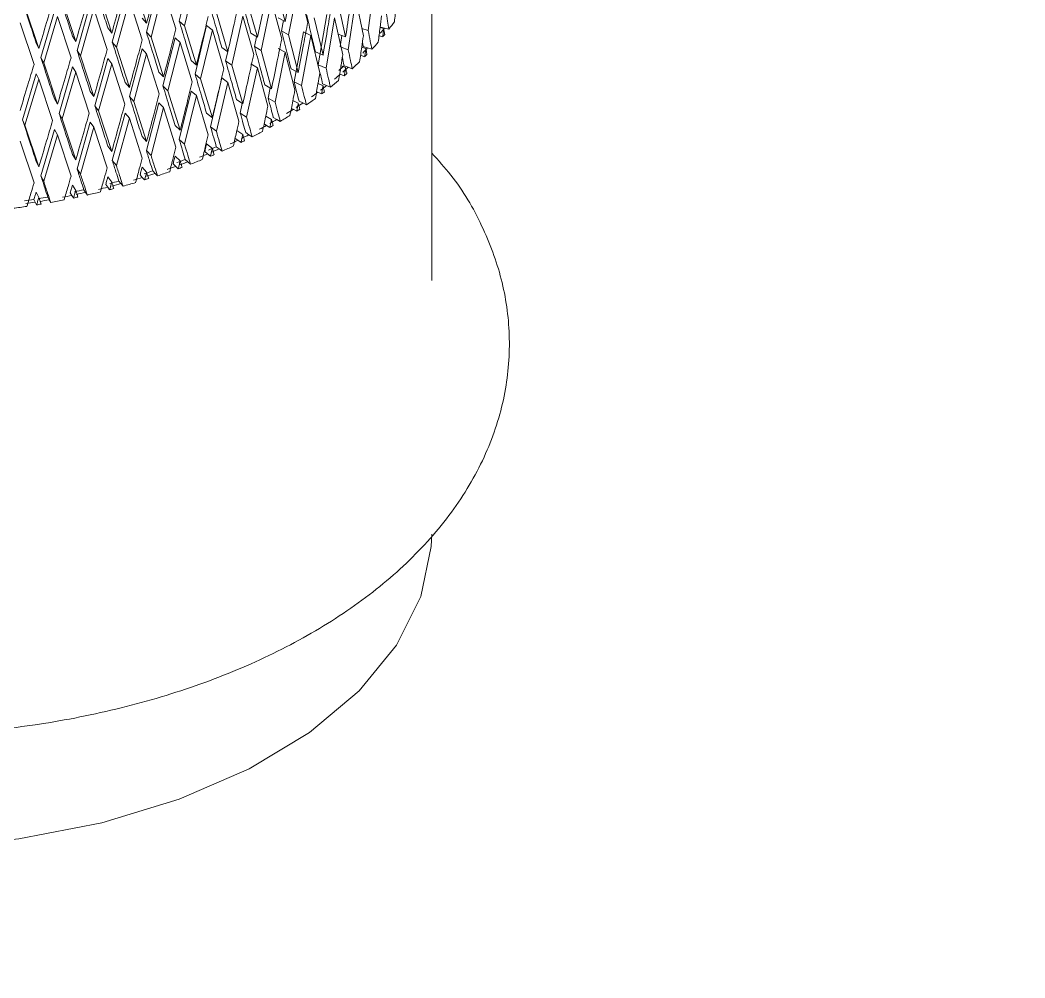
# Model space of a CAD drawing. Header units: centimetres. Extents: x -13594 to 4017, y -3206 to 1780.
# Drawn here: x 761.14 to 796.51, y -2049.12 to -2015.4 of the extents above; entities that cross this region are included whole.
import ezdxf

# ---------------------------------------------------------------- set-up
doc = ezdxf.new("R2010")
doc.units = ezdxf.units.CM

msp = doc.modelspace()

# ---------------------------------------------------------------- linework, layer by layer
at = {"color": 7, "linetype": 'Continuous', "lineweight": 0}
for p, q in [((775.633, -2024.572), (775.633, -2012.656)), ((766.744, -2015.436), (767.159, -2013.734)), ((767.351, -2013.897), (766.929, -2015.602)), ((773.639, -2013.973), (773.4, -2015.775)), ((765.148, -2014.105), (765.597, -2015.514)), ((765.589, -2015.832), (766.023, -2014.147)), ((766.194, -2014.317), (765.753, -2016.005)), ((766.629, -2015.711), (766.194, -2014.317)), ((769.496, -2016.008), (769.866, -2014.264)), ((770.119, -2014.122), (770.473, -2015.456)), ((770.936, -2014.161), (770.595, -2015.921)), ((771.267, -2015.484), (770.936, -2014.161)), ((762.625, -2014.71), (763.103, -2016.157)), ((763.905, -2014.433), (764.37, -2015.861)), ((764.389, -2016.179), (764.839, -2014.512)), ((764.989, -2014.689), (764.531, -2016.358)), ((765.441, -2016.101), (764.989, -2014.689)), ((769.117, -2014.658), (769.496, -2016.008)), ((769.993, -2014.732), (769.626, -2016.478)), ((770.351, -2016.069), (769.993, -2014.732)), ((772.315, -2014.696), (772.6, -2015.998)), ((772.967, -2014.661), (772.697, -2016.452)), ((773.226, -2015.953), (772.967, -2014.661)), ((761.314, -2014.934), (761.803, -2016.401)), ((761.876, -2016.723), (762.351, -2015.094)), ((763.149, -2016.476), (763.613, -2014.828)), ((763.741, -2015.011), (763.269, -2016.661)), ((764.208, -2016.442), (763.741, -2015.011)), ((762.457, -2015.281), (761.973, -2016.912)), ((762.937, -2016.731), (762.457, -2015.281)), ((765.597, -2015.514), (765.436, -2015.34)), ((766.744, -2015.436), (766.929, -2015.602)), ((768.052, -2015.153), (768.454, -2016.518)), ((768.983, -2015.264), (768.592, -2016.994)), ((769.365, -2016.616), (768.983, -2015.264)), ((770.473, -2015.456), (770.226, -2015.32)), ((770.345, -2015.786), (770.414, -2015.424)), ((771.493, -2015.326), (771.807, -2016.641)), ((771.641, -2016.98), (771.935, -2015.204)), ((772.213, -2015.319), (771.914, -2017.099)), ((772.502, -2016.622), (772.213, -2015.319)), ((761.633, -2016.968), (761.143, -2015.498)), ((764.37, -2015.861), (764.231, -2015.681)), ((766.929, -2015.602), (767.351, -2016.985)), ((767.302, -2017.304), (767.707, -2015.593)), ((767.91, -2015.752), (767.497, -2017.466)), ((767.909, -2015.752), (767.707, -2015.593)), ((768.314, -2017.12), (767.91, -2015.752)), ((770.345, -2015.786), (770.595, -2015.921)), ((770.795, -2017.582), (771.117, -2015.819)), ((771.381, -2015.945), (771.117, -2015.819)), ((773.176, -2015.704), (773.4, -2015.775)), ((773.812, -2015.643), (773.968, -2015.683)), ((773.942, -2015.703), (773.815, -2015.668)), ((774.124, -2015.723), (773.968, -2015.683)), ((763.103, -2016.157), (762.986, -2015.972)), ((765.589, -2015.832), (765.753, -2016.005)), ((765.753, -2016.005), (766.194, -2017.405)), ((766.173, -2017.723), (766.597, -2016.029)), ((766.779, -2016.196), (766.597, -2016.029)), ((769.496, -2016.008), (769.266, -2015.862)), ((769.394, -2016.333), (769.465, -2015.988)), ((770.595, -2015.921), (770.936, -2017.249)), ((771.381, -2015.945), (771.053, -2017.711)), ((771.698, -2017.261), (771.381, -2015.945)), ((772.6, -2015.998), (772.342, -2015.9)), ((772.41, -2016.345), (772.469, -2015.948)), ((773.907, -2015.994), (773.779, -2015.959)), ((761.803, -2016.401), (761.709, -2016.211)), ((763.149, -2016.476), (763.269, -2016.661)), ((764.389, -2016.179), (764.531, -2016.358)), ((764.531, -2016.358), (764.989, -2017.777)), ((764.994, -2018.094), (765.436, -2016.418)), ((765.597, -2016.592), (765.436, -2016.418)), ((766.779, -2016.196), (766.347, -2017.892)), ((767.204, -2017.581), (766.779, -2016.196)), ((768.454, -2016.518), (768.242, -2016.363)), ((768.378, -2016.84), (768.45, -2016.516)), ((769.394, -2016.333), (769.626, -2016.478)), ((769.626, -2016.478), (769.993, -2017.82)), ((770.473, -2016.535), (770.226, -2016.399)), ((771.807, -2016.641), (771.536, -2016.52)), ((772.443, -2016.357), (772.697, -2016.452)), ((773.313, -2016.403), (773.169, -2016.356)), ((773.193, -2016.183), (773.222, -2016.339)), ((773.222, -2016.339), (773.372, -2016.385)), ((773.523, -2016.432), (773.372, -2016.385)), ((761.876, -2016.723), (761.973, -2016.912)), ((763.269, -2016.661), (763.741, -2018.099)), ((763.774, -2018.417), (764.231, -2016.759)), ((764.37, -2016.94), (764.231, -2016.759)), ((765.597, -2016.592), (765.148, -2018.271)), ((766.041, -2017.995), (765.597, -2016.592)), ((767.351, -2016.985), (767.159, -2016.822)), ((768.378, -2016.84), (768.592, -2016.994)), ((770.473, -2016.535), (770.119, -2018.288)), ((770.818, -2017.864), (770.473, -2016.535)), ((773.273, -2016.693), (773.125, -2016.644)), ((761.973, -2016.912), (762.457, -2018.369)), ((762.516, -2018.689), (762.986, -2017.05)), ((763.103, -2017.236), (762.625, -2018.876)), ((763.103, -2017.236), (762.986, -2017.05)), ((763.577, -2018.676), (763.103, -2017.236)), ((764.37, -2016.94), (763.905, -2018.599)), ((764.83, -2018.361), (764.37, -2016.94)), ((766.194, -2017.405), (766.023, -2017.234)), ((768.592, -2016.994), (768.983, -2018.351)), ((769.496, -2017.086), (769.117, -2018.824)), ((769.496, -2017.086), (769.266, -2016.94)), ((769.866, -2018.43), (769.496, -2017.086)), ((770.936, -2017.249), (770.68, -2017.118)), ((771.641, -2016.98), (771.914, -2017.099)), ((772.6, -2017.077), (772.44, -2017.015)), ((772.547, -2017.009), (772.692, -2017.062)), ((772.836, -2017.114), (772.692, -2017.062)), ((761.229, -2018.909), (761.709, -2017.29)), ((761.803, -2017.479), (761.314, -2019.1)), ((761.803, -2017.479), (761.709, -2017.29)), ((762.288, -2018.939), (761.803, -2017.479)), ((767.302, -2017.304), (767.497, -2017.466)), ((767.497, -2017.466), (767.91, -2018.84)), ((767.847, -2019.16), (768.242, -2017.442)), ((768.454, -2017.597), (768.242, -2017.442)), ((770.795, -2017.582), (771.053, -2017.711)), ((772.393, -2017.302), (772.413, -2017.31)), ((772.555, -2017.365), (772.413, -2017.31)), ((763.741, -2018.099), (763.613, -2017.916)), ((764.989, -2017.777), (764.839, -2017.6)), ((766.173, -2017.723), (766.347, -2017.892)), ((766.347, -2017.892), (766.779, -2019.284)), ((766.744, -2019.602), (767.159, -2017.9)), ((767.351, -2018.063), (767.159, -2017.9)), ((768.454, -2017.597), (768.052, -2019.319)), ((768.847, -2018.956), (768.454, -2017.597)), ((769.993, -2017.82), (769.754, -2017.679)), ((769.878, -2018.148), (769.948, -2017.794)), ((771.58, -2017.926), (771.622, -2017.945)), ((771.757, -2018.005), (771.622, -2017.945)), ((771.807, -2017.719), (771.631, -2017.641)), ((771.792, -2017.65), (771.93, -2017.708)), ((772.068, -2017.767), (771.93, -2017.708)), ((762.457, -2018.369), (762.351, -2018.181)), ((764.994, -2018.094), (765.148, -2018.271)), ((765.148, -2018.271), (765.597, -2019.68)), ((767.351, -2018.063), (766.929, -2019.768)), ((767.766, -2019.439), (767.351, -2018.063)), ((768.983, -2018.351), (768.762, -2018.201)), ((769.878, -2018.148), (770.119, -2018.288)), ((770.936, -2018.327), (770.747, -2018.23)), ((770.961, -2018.258), (771.091, -2018.322)), ((763.774, -2018.417), (763.905, -2018.599)), ((763.905, -2018.599), (764.37, -2020.027)), ((765.589, -2019.998), (766.023, -2018.313)), ((766.194, -2018.483), (765.753, -2020.171)), ((766.194, -2018.483), (766.023, -2018.313)), ((766.629, -2019.877), (766.194, -2018.483)), ((768.894, -2018.675), (768.966, -2018.34)), ((770.692, -2018.513), (770.754, -2018.545)), ((770.882, -2018.611), (770.754, -2018.545)), ((771.221, -2018.386), (771.091, -2018.322)), ((761.229, -2018.909), (761.314, -2019.1)), ((762.516, -2018.689), (762.625, -2018.876)), ((762.625, -2018.876), (763.103, -2020.323)), ((763.149, -2020.642), (763.613, -2018.994)), ((763.741, -2019.177), (763.613, -2018.994)), ((764.389, -2020.345), (764.839, -2018.678)), ((764.989, -2018.855), (764.531, -2020.524)), ((764.989, -2018.855), (764.839, -2018.678)), ((765.441, -2020.267), (764.989, -2018.855)), ((767.91, -2018.84), (767.707, -2018.681)), ((768.894, -2018.675), (769.117, -2018.824)), ((769.993, -2018.898), (769.793, -2018.78)), ((770.057, -2018.831), (770.179, -2018.9)), ((770.301, -2018.969), (770.179, -2018.9)), ((761.314, -2019.1), (761.803, -2020.567)), ((761.876, -2020.889), (762.351, -2019.26)), ((762.457, -2019.447), (762.351, -2019.26)), ((763.741, -2019.177), (763.269, -2020.827)), ((764.208, -2020.608), (763.741, -2019.177)), ((766.779, -2019.284), (766.597, -2019.117)), ((767.847, -2019.16), (768.052, -2019.319)), ((768.983, -2019.43), (768.773, -2019.287)), ((769.733, -2019.06), (769.816, -2019.109)), ((769.935, -2019.18), (769.816, -2019.109)), ((761.633, -2021.134), (761.143, -2019.664)), ((762.457, -2019.447), (761.973, -2021.078)), ((762.937, -2020.897), (762.457, -2019.447)), ((765.597, -2019.68), (765.436, -2019.506)), ((766.744, -2019.602), (766.929, -2019.768)), ((768.7, -2019.558), (768.81, -2019.633)), ((768.92, -2019.709), (768.81, -2019.633)), ((769.085, -2019.366), (769.198, -2019.44)), ((769.312, -2019.514), (769.198, -2019.44)), ((764.37, -2020.027), (764.231, -2019.847)), ((765.589, -2019.998), (765.753, -2020.171)), ((767.643, -2020.035), (767.743, -2020.115)), ((767.91, -2019.918), (767.707, -2019.759)), ((768.05, -2019.86), (768.154, -2019.938)), ((768.258, -2020.016), (768.154, -2019.938)), ((761.803, -2020.567), (761.709, -2020.377)), ((763.103, -2020.323), (762.986, -2020.138)), ((764.389, -2020.345), (764.531, -2020.524)), ((766.779, -2020.362), (766.597, -2020.195)), ((766.957, -2020.31), (767.051, -2020.392)), ((767.145, -2020.474), (767.051, -2020.392)), ((767.844, -2020.195), (767.743, -2020.115)), ((763.149, -2020.642), (763.269, -2020.827)), ((765.597, -2020.758), (765.436, -2020.584)), ((765.811, -2020.714), (765.895, -2020.8)), ((766.529, -2020.468), (766.62, -2020.552)), ((766.71, -2020.636), (766.62, -2020.552)), ((761.876, -2020.889), (761.973, -2021.078)), ((764.37, -2021.106), (764.231, -2020.925)), ((764.619, -2021.071), (764.692, -2021.16)), ((765.366, -2020.855), (765.445, -2020.942)), ((765.525, -2021.029), (765.445, -2020.942)), ((765.979, -2020.886), (765.895, -2020.8)), ((761.803, -2021.645), (761.709, -2021.456)), ((762.911, -2021.481), (762.969, -2021.574)), ((763.103, -2021.402), (762.986, -2021.216)), ((763.386, -2021.378), (763.448, -2021.47)), ((763.511, -2021.562), (763.448, -2021.47)), ((764.157, -2021.193), (764.226, -2021.283)), ((764.295, -2021.373), (764.226, -2021.283)), ((764.766, -2021.249), (764.692, -2021.16)), ((761.632, -2021.717), (761.678, -2021.812)), ((761.725, -2021.907), (761.678, -2021.812)), ((762.119, -2021.634), (762.17, -2021.728)), ((762.22, -2021.822), (762.17, -2021.728)), ((763.026, -2021.666), (762.969, -2021.574))]:
    msp.add_line(p, q, dxfattribs=at)
at = {"color": 7, "linetype": 'Continuous', "lineweight": 0, "flags": 128}
msp.add_lwpolyline([(775.633, -2033.502), (775.618, -2033.932), (775.251, -2035.697), (774.398, -2037.406), (773.082, -2039.013), (771.335, -2040.478), (769.205, -2041.762), (766.745, -2042.832), (764.019, -2043.661), (761.099, -2044.226), (758.059, -2044.514), (754.979, -2044.516), (751.938, -2044.233), (749.016, -2043.672), (746.286, -2042.848), (743.821, -2041.782), (741.685, -2040.501), (739.932, -2039.039), (738.608, -2037.433), (737.747, -2035.726), (737.371, -2033.961), (737.355, -2033.502)], dxfattribs=at)
at = {"color": 7, "linetype": 'Continuous', "lineweight": 0}
for centre, radius, start, end in [((766.46, -2009.79), 9.693, 322.2572, 324.1982), ((766.086, -2009.582), 9.968, 320.9101, 322.2606), ((765.993, -2009.423), 10.287, 320.2992, 320.9129), ((765.117, -2008.739), 11.253, 315.9493, 317.1948), ((765.505, -2009.005), 10.93, 317.1916, 318.9832), ((764.487, -2008.009), 12.354, 312.5217, 314.1729), ((765.002, -2008.533), 11.619, 315.386, 315.9518), ((764.027, -2007.719), 12.605, 311.3769, 312.5248), ((764.095, -2007.688), 12.719, 311.3769, 312.5248), ((763.439, -2006.808), 13.948, 308.2167, 309.7395), ((763.702, -2007.238), 13.317, 309.7421, 310.8554), ((763.965, -2007.433), 13.131, 310.8577, 311.3792), ((762.661, -2005.914), 15.001, 305.6505, 306.6788), ((763.054, -2006.436), 14.348, 307.1602, 308.2195), ((762.914, -2006.133), 14.803, 306.6809, 307.1623), ((762.393, -2005.415), 15.691, 304.2403, 305.6481), ((761.643, -2004.416), 16.813, 301.8635, 302.8166), ((762.023, -2005.001), 16.115, 303.2624, 304.2428), ((761.88, -2004.653), 16.609, 302.8184, 303.2643), ((761.034, -2003.411), 17.988, 299.6461, 300.5572), ((761.378, -2003.855), 17.551, 300.555, 301.8615), ((760.424, -2002.164), 19.494, 297.1242, 298.3424), ((760.676, -2002.776), 18.717, 298.3442, 299.2315), ((760.893, -2003.023), 18.515, 299.233, 299.6478), ((759.784, -2001.034), 20.674, 295.0572, 295.8876), ((759.977, -2001.281), 20.483, 295.8889, 296.2766), ((760.111, -2001.702), 19.93, 296.2752, 297.1261), ((759.252, -2000.021), 21.702, 293.1162, 293.9153), ((759.277, -1999.92), 21.898, 293.1162, 293.9153), ((759.552, -2000.384), 21.476, 293.9137, 295.0557), ((758.529, -1998.232), 23.631, 290.1383, 290.8933), ((758.547, -1998.116), 23.844, 290.1383, 290.8933), ((758.782, -1998.565), 23.452, 290.8919, 291.9688), ((758.988, -1999.238), 22.639, 291.9701, 292.7517), ((759.154, -1999.475), 22.468, 292.7528, 293.1174), ((757.921, -1996.475), 25.491, 287.3137, 288.0315), ((758.126, -1996.76), 25.372, 288.0304, 289.0523), ((758.301, -1997.438), 24.565, 289.0533, 289.7935), ((758.439, -1997.656), 24.423, 289.7945, 290.1393), ((757.431, -1994.804), 27.233, 284.6174, 285.3043), ((757.59, -1995.026), 27.188, 285.3033, 286.2792), ((757.733, -1995.692), 26.402, 286.2801, 286.9855), ((757.843, -1995.88), 26.297, 286.9863, 287.3146), ((757.934, -1996.343), 25.721, 287.3137, 288.0315), ((757.059, -1993.273), 28.808, 282.0267, 282.6883), ((757.064, -1993.112), 29.068, 282.0267, 282.6883), ((757.174, -1993.417), 28.849, 282.6875, 283.6256), ((757.284, -1994.053), 28.101, 283.6263, 284.303), ((757.368, -1994.201), 28.041, 284.3037, 284.6181), ((757.44, -1994.657), 27.478, 284.6174, 285.3043), ((756.721, -1991.487), 30.626, 278.5914, 279.2266), ((756.723, -1991.309), 30.902, 278.5914, 279.2266), ((756.795, -1991.934), 30.173, 279.521, 280.1625), ((756.798, -1991.761), 30.445, 279.521, 280.1625), ((756.873, -1991.988), 30.31, 280.1618, 281.0695), ((756.951, -1992.576), 29.616, 281.0701, 281.7235), ((757.01, -1992.676), 29.608, 281.724, 282.0273), ((756.673, -1990.786), 31.528, 277.7069, 278.591), ((756.762, -1991.355), 30.953, 279.227, 279.5214)]:
    msp.add_arc(centre, radius, start, end, dxfattribs=at)
for points, knots in [([(439.352, -2215.508), (442.193, -2214.683), (448.094, -2212.969), (457.133, -2209.887), (466.439, -2206.38), (475.79, -2202.486), (485.172, -2198.221), (494.577, -2193.586), (503.994, -2188.587), (513.413, -2183.23), (522.824, -2177.521), (532.217, -2171.466), (541.582, -2165.073), (550.909, -2158.347), (560.189, -2151.297), (569.412, -2143.93), (578.569, -2136.255), (587.648, -2128.278), (596.643, -2120.01), (605.542, -2111.459), (614.336, -2102.633), (623.017, -2093.544), (631.575, -2084.199), (640.002, -2074.61), (648.288, -2064.786), (656.425, -2054.738), (664.405, -2044.476), (672.218, -2034.012), (679.857, -2023.356), (687.314, -2012.52), (694.581, -2001.516), (701.65, -1990.354), (708.514, -1979.047), (715.165, -1967.607), (721.598, -1956.045), (727.803, -1944.375), (733.776, -1932.608), (739.51, -1920.756), (744.999, -1908.833), (750.236, -1896.851), (755.217, -1884.822), (759.935, -1872.76), (764.387, -1860.676), (768.566, -1848.584), (772.47, -1836.496), (776.092, -1824.425), (779.43, -1812.384), (782.48, -1800.385), (785.238, -1788.441), (787.702, -1776.565), (789.867, -1764.769), (791.733, -1753.065), (793.297, -1741.466), (794.556, -1729.984), (795.51, -1718.631), (796.156, -1707.42), (796.495, -1696.361), (796.524, -1685.467), (796.245, -1674.749), (795.655, -1664.219), (794.758, -1653.887), (793.55, -1643.768), (792.042, -1633.864), (790.2, -1624.215), (788.706, -1617.284), (787.734, -1613.651), (787.579, -1613.07)], [0, 0, 0, 0, 0.014701, 0.030542, 0.046388, 0.062238, 0.078091, 0.093946, 0.109801, 0.125657, 0.141512, 0.157366, 0.173219, 0.189071, 0.204921, 0.22077, 0.236616, 0.252461, 0.268304, 0.284146, 0.299986, 0.315824, 0.331661, 0.347496, 0.36333, 0.379163, 0.394996, 0.410827, 0.426657, 0.442487, 0.458316, 0.474145, 0.489974, 0.505802, 0.521631, 0.537459, 0.553288, 0.569118, 0.584948, 0.600778, 0.616609, 0.632441, 0.648275, 0.664109, 0.679945, 0.695782, 0.71162, 0.72746, 0.743302, 0.759146, 0.774992, 0.79084, 0.806689, 0.822541, 0.838395, 0.85425, 0.870107, 0.885966, 0.901826, 0.917687, 0.933548, 0.949409, 0.965268, 0.981126, 0.99698, 1, 1, 1, 1]), ([(770.473, -2015.456), (770.538, -2015.129), (770.654, -2014.543), (770.768, -2013.956), (770.818, -2013.698)], [0, 0, 0, 0, 0.56, 1, 1, 1, 1]), ([(765.597, -2015.514), (765.681, -2015.2), (765.829, -2014.639), (765.976, -2014.077), (766.041, -2013.829)], [0, 0, 0, 0, 0.56, 1, 1, 1, 1]), ([(763.774, -2014.251), (763.859, -2014.518), (764.012, -2014.996), (764.164, -2015.472), (764.231, -2015.681)], [0, 0, 0, 0, 0.56, 1, 1, 1, 1]), ([(764.37, -2015.861), (764.456, -2015.551), (764.61, -2014.996), (764.763, -2014.44), (764.83, -2014.195)], [0, 0, 0, 0, 0.56, 1, 1, 1, 1]), ([(772.6, -2015.998), (772.652, -2015.665), (772.745, -2015.068), (772.835, -2014.471), (772.874, -2014.208)], [0, 0, 0, 0, 0.56, 1, 1, 1, 1]), ([(761.229, -2014.743), (761.319, -2015.018), (761.479, -2015.508), (761.639, -2015.996), (761.709, -2016.211)], [0, 0, 0, 0, 0.5599999, 1, 1, 1, 1]), ([(762.516, -2014.523), (762.604, -2014.794), (762.761, -2015.278), (762.918, -2015.76), (762.986, -2015.972)], [0, 0, 0, 0, 0.56, 1, 1, 1, 1]), ([(763.103, -2016.157), (763.192, -2015.85), (763.35, -2015.302), (763.508, -2014.752), (763.577, -2014.51)], [0, 0, 0, 0, 0.56, 1, 1, 1, 1]), ([(768.894, -2014.509), (768.964, -2014.762), (769.089, -2015.214), (769.212, -2015.664), (769.266, -2015.862)], [0, 0, 0, 0, 0.5599999, 1, 1, 1, 1]), ([(774.321, -2015.46), (774.339, -2015.288), (774.372, -2014.979), (774.405, -2014.67), (774.419, -2014.534)], [0, 0, 0, 0, 0.56, 1, 1, 1, 1]), ([(761.803, -2016.401), (761.894, -2016.098), (762.056, -2015.556), (762.217, -2015.012), (762.288, -2014.773)], [0, 0, 0, 0, 0.56, 1, 1, 1, 1]), ([(767.847, -2014.994), (767.921, -2015.25), (768.054, -2015.707), (768.184, -2016.163), (768.242, -2016.363)], [0, 0, 0, 0, 0.56, 1, 1, 1, 1]), ([(768.454, -2016.518), (768.528, -2016.196), (768.66, -2015.621), (768.79, -2015.044), (768.847, -2014.79)], [0, 0, 0, 0, 0.56, 1, 1, 1, 1]), ([(771.807, -2016.641), (771.864, -2016.309), (771.966, -2015.717), (772.066, -2015.124), (772.11, -2014.863)], [0, 0, 0, 0, 0.56, 1, 1, 1, 1]), ([(774.017, -2015.071), (774.038, -2015.193), (774.074, -2015.411), (774.109, -2015.628), (774.124, -2015.723)], [0, 0, 0, 0, 0.56, 1, 1, 1, 1]), ([(766.744, -2015.436), (766.822, -2015.695), (766.961, -2016.158), (767.099, -2016.619), (767.159, -2016.822)], [0, 0, 0, 0, 0.56, 1, 1, 1, 1]), ([(767.351, -2016.985), (767.429, -2016.666), (767.569, -2016.096), (767.706, -2015.525), (767.766, -2015.273)], [0, 0, 0, 0, 0.56, 1, 1, 1, 1]), ([(771.227, -2015.202), (771.285, -2015.449), (771.389, -2015.889), (771.491, -2016.327), (771.536, -2016.52)], [0, 0, 0, 0, 0.56, 1, 1, 1, 1]), ([(773.751, -2016.178), (773.773, -2016.006), (773.811, -2015.698), (773.849, -2015.391), (773.866, -2015.256)], [0, 0, 0, 0, 0.56, 1, 1, 1, 1]), ([(766.194, -2017.405), (766.276, -2017.089), (766.422, -2016.525), (766.566, -2015.96), (766.629, -2015.711)], [0, 0, 0, 0, 0.56, 1, 1, 1, 1]), ([(770.345, -2015.786), (770.408, -2016.035), (770.521, -2016.48), (770.632, -2016.923), (770.68, -2017.118)], [0, 0, 0, 0, 0.56, 1, 1, 1, 1]), ([(770.936, -2017.249), (770.999, -2016.92), (771.11, -2016.332), (771.219, -2015.743), (771.267, -2015.484)], [0, 0, 0, 0, 0.56, 1, 1, 1, 1]), ([(773.4, -2015.775), (773.423, -2015.898), (773.464, -2016.117), (773.505, -2016.336), (773.523, -2016.432)], [0, 0, 0, 0, 0.56, 1, 1, 1, 1]), ([(773.942, -2015.703), (773.936, -2015.757), (773.924, -2015.854), (773.912, -2015.951), (773.907, -2015.994)], [0, 0, 0, 0, 0.56, 1, 1, 1, 1]), ([(773.977, -2015.909), (773.971, -2015.871), (773.959, -2015.802), (773.947, -2015.733), (773.942, -2015.703)], [0, 0, 0, 0, 0.56, 1, 1, 1, 1]), ([(764.989, -2017.777), (765.074, -2017.465), (765.225, -2016.907), (765.375, -2016.347), (765.441, -2016.101)], [0, 0, 0, 0, 0.56, 1, 1, 1, 1]), ([(765.589, -2015.832), (765.671, -2016.094), (765.816, -2016.562), (765.96, -2017.029), (766.023, -2017.234)], [0, 0, 0, 0, 0.56, 1, 1, 1, 1]), ([(769.993, -2017.82), (770.061, -2017.494), (770.181, -2016.911), (770.299, -2016.326), (770.351, -2016.069)], [0, 0, 0, 0, 0.56, 1, 1, 1, 1]), ([(773.095, -2016.87), (773.12, -2016.699), (773.164, -2016.393), (773.207, -2016.088), (773.226, -2015.953)], [0, 0, 0, 0, 0.56, 1, 1, 1, 1]), ([(763.149, -2016.476), (763.236, -2016.746), (763.391, -2017.226), (763.545, -2017.705), (763.613, -2017.916)], [0, 0, 0, 0, 0.56, 1, 1, 1, 1]), ([(763.741, -2018.099), (763.829, -2017.79), (763.985, -2017.238), (764.14, -2016.685), (764.208, -2016.442)], [0, 0, 0, 0, 0.56, 1, 1, 1, 1]), ([(764.389, -2016.179), (764.473, -2016.445), (764.624, -2016.919), (764.773, -2017.392), (764.839, -2017.6)], [0, 0, 0, 0, 0.56, 1, 1, 1, 1]), ([(769.394, -2016.333), (769.462, -2016.585), (769.583, -2017.034), (769.702, -2017.482), (769.754, -2017.679)], [0, 0, 0, 0, 0.56, 1, 1, 1, 1]), ([(772.697, -2016.452), (772.723, -2016.576), (772.77, -2016.797), (772.816, -2017.017), (772.836, -2017.114)], [0, 0, 0, 0, 0.56, 1, 1, 1, 1]), ([(773.313, -2016.403), (773.306, -2016.458), (773.293, -2016.554), (773.279, -2016.651), (773.273, -2016.693)], [0, 0, 0, 0, 0.56, 1, 1, 1, 1]), ([(773.353, -2016.611), (773.346, -2016.572), (773.333, -2016.503), (773.319, -2016.434), (773.313, -2016.403)], [0, 0, 0, 0, 0.5600001, 1, 1, 1, 1]), ([(761.876, -2016.723), (761.965, -2016.995), (762.124, -2017.482), (762.282, -2017.968), (762.351, -2018.181)], [0, 0, 0, 0, 0.5599999, 1, 1, 1, 1]), ([(762.457, -2018.369), (762.547, -2018.064), (762.707, -2017.519), (762.867, -2016.972), (762.937, -2016.731)], [0, 0, 0, 0, 0.56, 1, 1, 1, 1]), ([(768.378, -2016.84), (768.45, -2017.094), (768.579, -2017.549), (768.706, -2018.002), (768.762, -2018.201)], [0, 0, 0, 0, 0.56, 1, 1, 1, 1]), ([(768.983, -2018.351), (769.055, -2018.028), (769.183, -2017.45), (769.309, -2016.87), (769.365, -2016.616)], [0, 0, 0, 0, 0.5599999, 1, 1, 1, 1]), ([(772.356, -2017.533), (772.384, -2017.363), (772.433, -2017.06), (772.481, -2016.756), (772.502, -2016.622)], [0, 0, 0, 0, 0.56, 1, 1, 1, 1]), ([(772.487, -2016.716), (772.487, -2016.716), (772.507, -2016.814), (772.527, -2016.912), (772.547, -2017.009)], [0, 0, 0, 0, 0.003201, 1, 1, 1, 1]), ([(761.143, -2018.586), (761.234, -2018.284), (761.398, -2017.746), (761.561, -2017.206), (761.633, -2016.968)], [0, 0, 0, 0, 0.56, 1, 1, 1, 1]), ([(767.91, -2018.84), (767.986, -2018.52), (768.121, -2017.947), (768.255, -2017.373), (768.314, -2017.12)], [0, 0, 0, 0, 0.56, 1, 1, 1, 1]), ([(771.914, -2017.099), (771.943, -2017.223), (771.994, -2017.446), (772.045, -2017.669), (772.068, -2017.767)], [0, 0, 0, 0, 0.56, 1, 1, 1, 1]), ([(772.6, -2017.077), (772.592, -2017.13), (772.577, -2017.226), (772.562, -2017.322), (772.555, -2017.365)], [0, 0, 0, 0, 0.56, 1, 1, 1, 1]), ([(772.645, -2017.286), (772.637, -2017.247), (772.622, -2017.177), (772.607, -2017.107), (772.6, -2017.077)], [0, 0, 0, 0, 0.56, 1, 1, 1, 1]), ([(766.779, -2019.284), (766.859, -2018.966), (767.002, -2018.4), (767.142, -2017.831), (767.204, -2017.581)], [0, 0, 0, 0, 0.56, 1, 1, 1, 1]), ([(767.302, -2017.304), (767.378, -2017.561), (767.514, -2018.021), (767.648, -2018.479), (767.707, -2018.681)], [0, 0, 0, 0, 0.5599999, 1, 1, 1, 1]), ([(770.795, -2017.582), (770.826, -2017.708), (770.882, -2017.934), (770.937, -2018.159), (770.961, -2018.258)], [0, 0, 0, 0, 0.56, 1, 1, 1, 1]), ([(771.537, -2018.165), (771.568, -2017.996), (771.621, -2017.695), (771.675, -2017.393), (771.698, -2017.261)], [0, 0, 0, 0, 0.56, 1, 1, 1, 1]), ([(771.709, -2017.281), (771.715, -2017.306), (771.743, -2017.429), (771.77, -2017.552), (771.792, -2017.65)], [0, 0, 0, 0, 0.20074, 1, 1, 1, 1]), ([(766.173, -2017.723), (766.252, -2017.983), (766.395, -2018.449), (766.535, -2018.913), (766.597, -2019.117)], [0, 0, 0, 0, 0.5599999, 1, 1, 1, 1]), ([(770.643, -2018.762), (770.676, -2018.595), (770.735, -2018.295), (770.793, -2017.996), (770.818, -2017.864)], [0, 0, 0, 0, 0.56, 1, 1, 1, 1]), ([(771.053, -2017.711), (771.084, -2017.837), (771.141, -2018.062), (771.197, -2018.287), (771.221, -2018.386)], [0, 0, 0, 0, 0.56, 1, 1, 1, 1]), ([(771.807, -2017.719), (771.797, -2017.772), (771.781, -2017.868), (771.764, -2017.963), (771.757, -2018.005)], [0, 0, 0, 0, 0.56, 1, 1, 1, 1]), ([(771.856, -2017.93), (771.847, -2017.891), (771.83, -2017.82), (771.814, -2017.75), (771.807, -2017.719)], [0, 0, 0, 0, 0.56, 1, 1, 1, 1]), ([(764.994, -2018.094), (765.077, -2018.358), (765.225, -2018.83), (765.372, -2019.3), (765.436, -2019.506)], [0, 0, 0, 0, 0.56, 1, 1, 1, 1]), ([(765.597, -2019.68), (765.681, -2019.366), (765.829, -2018.805), (765.976, -2018.243), (766.041, -2017.995)], [0, 0, 0, 0, 0.56, 1, 1, 1, 1]), ([(769.878, -2018.148), (769.911, -2018.276), (769.971, -2018.504), (770.031, -2018.731), (770.057, -2018.831)], [0, 0, 0, 0, 0.56, 1, 1, 1, 1]), ([(770.119, -2018.288), (770.153, -2018.415), (770.214, -2018.642), (770.274, -2018.869), (770.301, -2018.969)], [0, 0, 0, 0, 0.56, 1, 1, 1, 1]), ([(763.774, -2018.417), (763.859, -2018.684), (764.012, -2019.162), (764.164, -2019.638), (764.231, -2019.847)], [0, 0, 0, 0, 0.56, 1, 1, 1, 1]), ([(764.37, -2020.027), (764.456, -2019.717), (764.61, -2019.162), (764.763, -2018.606), (764.83, -2018.361)], [0, 0, 0, 0, 0.56, 1, 1, 1, 1]), ([(769.678, -2019.321), (769.714, -2019.155), (769.776, -2018.858), (769.839, -2018.561), (769.866, -2018.43)], [0, 0, 0, 0, 0.56, 1, 1, 1, 1]), ([(770.936, -2018.327), (770.926, -2018.38), (770.908, -2018.475), (770.89, -2018.569), (770.882, -2018.611)], [0, 0, 0, 0, 0.56, 1, 1, 1, 1]), ([(770.99, -2018.541), (770.98, -2018.501), (770.962, -2018.43), (770.944, -2018.359), (770.936, -2018.327)], [0, 0, 0, 0, 0.56, 1, 1, 1, 1]), ([(761.229, -2018.909), (761.319, -2019.184), (761.479, -2019.674), (761.639, -2020.162), (761.709, -2020.377)], [0, 0, 0, 0, 0.5599999, 1, 1, 1, 1]), ([(761.803, -2020.567), (761.894, -2020.264), (762.056, -2019.722), (762.217, -2019.178), (762.288, -2018.939)], [0, 0, 0, 0, 0.56, 1, 1, 1, 1]), ([(762.516, -2018.689), (762.604, -2018.96), (762.761, -2019.444), (762.918, -2019.926), (762.986, -2020.138)], [0, 0, 0, 0, 0.56, 1, 1, 1, 1]), ([(763.103, -2020.323), (763.192, -2020.016), (763.35, -2019.468), (763.508, -2018.918), (763.577, -2018.676)], [0, 0, 0, 0, 0.56, 1, 1, 1, 1]), ([(768.647, -2019.839), (768.685, -2019.674), (768.752, -2019.38), (768.818, -2019.086), (768.847, -2018.956)], [0, 0, 0, 0, 0.56, 1, 1, 1, 1]), ([(768.894, -2018.675), (768.929, -2018.804), (768.993, -2019.035), (769.057, -2019.265), (769.085, -2019.366)], [0, 0, 0, 0, 0.56, 1, 1, 1, 1]), ([(769.117, -2018.824), (769.153, -2018.953), (769.219, -2019.183), (769.283, -2019.413), (769.312, -2019.514)], [0, 0, 0, 0, 0.56, 1, 1, 1, 1]), ([(769.993, -2018.898), (769.982, -2018.951), (769.963, -2019.045), (769.943, -2019.139), (769.935, -2019.18)], [0, 0, 0, 0, 0.56, 1, 1, 1, 1]), ([(770.051, -2019.114), (770.041, -2019.074), (770.021, -2019.002), (770.002, -2018.93), (769.993, -2018.898)], [0, 0, 0, 0, 0.56, 1, 1, 1, 1]), ([(767.847, -2019.16), (767.885, -2019.291), (767.953, -2019.524), (768.02, -2019.757), (768.05, -2019.86)], [0, 0, 0, 0, 0.56, 1, 1, 1, 1]), ([(768.052, -2019.319), (768.09, -2019.449), (768.159, -2019.682), (768.228, -2019.914), (768.258, -2020.016)], [0, 0, 0, 0, 0.56, 1, 1, 1, 1]), ([(766.744, -2019.602), (766.784, -2019.734), (766.855, -2019.97), (766.926, -2020.206), (766.957, -2020.31)], [0, 0, 0, 0, 0.56, 1, 1, 1, 1]), ([(767.555, -2020.313), (767.595, -2020.15), (767.666, -2019.859), (767.736, -2019.568), (767.766, -2019.439)], [0, 0, 0, 0, 0.56, 1, 1, 1, 1]), ([(768.983, -2019.43), (768.971, -2019.482), (768.95, -2019.575), (768.929, -2019.668), (768.92, -2019.709)], [0, 0, 0, 0, 0.56, 1, 1, 1, 1]), ([(769.045, -2019.648), (769.033, -2019.607), (769.012, -2019.534), (768.992, -2019.462), (768.983, -2019.43)], [0, 0, 0, 0, 0.5600001, 1, 1, 1, 1]), ([(765.589, -2019.998), (765.631, -2020.132), (765.705, -2020.371), (765.779, -2020.609), (765.811, -2020.714)], [0, 0, 0, 0, 0.56, 1, 1, 1, 1]), ([(766.408, -2020.742), (766.45, -2020.581), (766.523, -2020.293), (766.597, -2020.004), (766.629, -2019.877)], [0, 0, 0, 0, 0.56, 1, 1, 1, 1]), ([(766.929, -2019.768), (766.969, -2019.9), (767.042, -2020.136), (767.113, -2020.371), (767.145, -2020.474)], [0, 0, 0, 0, 0.56, 1, 1, 1, 1]), ([(767.643, -2020.035), (767.655, -2019.984), (767.676, -2019.892), (767.698, -2019.8), (767.707, -2019.759)], [0, 0, 0, 0, 0.56, 1, 1, 1, 1]), ([(767.91, -2019.918), (767.897, -2019.97), (767.875, -2020.062), (767.853, -2020.154), (767.844, -2020.195)], [0, 0, 0, 0, 0.56, 1, 1, 1, 1]), ([(767.975, -2020.139), (767.963, -2020.098), (767.941, -2020.024), (767.919, -2019.951), (767.91, -2019.918)], [0, 0, 0, 0, 0.56, 1, 1, 1, 1]), ([(737.355, -2020.093), (737.009, -2020.49), (736.154, -2021.473), (735.262, -2023.233), (734.67, -2025.267), (734.561, -2027.309), (734.891, -2029.292), (735.633, -2031.183), (736.764, -2032.966), (738.276, -2034.626), (740.157, -2036.141), (742.377, -2037.476), (744.889, -2038.6), (747.63, -2039.49), (750.54, -2040.129), (753.561, -2040.511), (756.636, -2040.631), (759.708, -2040.487), (762.72, -2040.081), (765.617, -2039.418), (768.347, -2038.504), (770.859, -2037.347), (773.101, -2035.955), (775.018, -2034.342), (776.553, -2032.535), (777.65, -2030.581), (778.279, -2028.545), (778.435, -2026.502), (778.151, -2024.509), (777.436, -2022.615), (776.588, -2021.129), (775.866, -2020.343), (775.633, -2020.09)], [0, 0, 0, 0, 0.023754, 0.058731, 0.092487, 0.125099, 0.157106, 0.189061, 0.221587, 0.255098, 0.289606, 0.324798, 0.36028, 0.395743, 0.431109, 0.466383, 0.501603, 0.536822, 0.572085, 0.607444, 0.642958, 0.678677, 0.714617, 0.750689, 0.786529, 0.821611, 0.855494, 0.888202, 0.920238, 0.95217, 0.984615, 1, 1, 1, 1]), ([(764.389, -2020.345), (764.432, -2020.481), (764.509, -2020.723), (764.585, -2020.965), (764.619, -2021.071)], [0, 0, 0, 0, 0.56, 1, 1, 1, 1]), ([(765.211, -2021.123), (765.254, -2020.963), (765.331, -2020.678), (765.407, -2020.393), (765.441, -2020.267)], [0, 0, 0, 0, 0.56, 1, 1, 1, 1]), ([(765.753, -2020.171), (765.795, -2020.304), (765.871, -2020.543), (765.946, -2020.781), (765.979, -2020.886)], [0, 0, 0, 0, 0.56, 1, 1, 1, 1]), ([(766.529, -2020.468), (766.542, -2020.417), (766.565, -2020.326), (766.587, -2020.235), (766.597, -2020.195)], [0, 0, 0, 0, 0.56, 1, 1, 1, 1]), ([(766.779, -2020.362), (766.766, -2020.413), (766.743, -2020.504), (766.72, -2020.596), (766.71, -2020.636)], [0, 0, 0, 0, 0.56, 1, 1, 1, 1]), ([(766.848, -2020.586), (766.835, -2020.544), (766.812, -2020.469), (766.789, -2020.395), (766.779, -2020.362)], [0, 0, 0, 0, 0.56, 1, 1, 1, 1]), ([(763.149, -2020.642), (763.194, -2020.78), (763.273, -2021.025), (763.352, -2021.27), (763.386, -2021.378)], [0, 0, 0, 0, 0.56, 1, 1, 1, 1]), ([(763.97, -2021.454), (764.015, -2021.296), (764.094, -2021.014), (764.173, -2020.732), (764.208, -2020.608)], [0, 0, 0, 0, 0.56, 1, 1, 1, 1]), ([(764.531, -2020.524), (764.575, -2020.66), (764.653, -2020.902), (764.731, -2021.143), (764.766, -2021.249)], [0, 0, 0, 0, 0.56, 1, 1, 1, 1]), ([(765.366, -2020.855), (765.379, -2020.804), (765.402, -2020.714), (765.426, -2020.624), (765.436, -2020.584)], [0, 0, 0, 0, 0.56, 1, 1, 1, 1]), ([(765.597, -2020.758), (765.584, -2020.809), (765.56, -2020.899), (765.536, -2020.99), (765.525, -2021.029)], [0, 0, 0, 0, 0.56, 1, 1, 1, 1]), ([(765.669, -2020.985), (765.656, -2020.943), (765.632, -2020.867), (765.608, -2020.792), (765.597, -2020.758)], [0, 0, 0, 0, 0.5600001, 1, 1, 1, 1]), ([(761.876, -2020.889), (761.921, -2021.028), (762.003, -2021.276), (762.083, -2021.525), (762.119, -2021.634)], [0, 0, 0, 0, 0.56, 1, 1, 1, 1]), ([(761.973, -2021.078), (762.019, -2021.217), (762.102, -2021.465), (762.184, -2021.713), (762.22, -2021.822)], [0, 0, 0, 0, 0.56, 1, 1, 1, 1]), ([(762.692, -2021.734), (762.738, -2021.578), (762.82, -2021.299), (762.901, -2021.02), (762.937, -2020.897)], [0, 0, 0, 0, 0.56, 1, 1, 1, 1]), ([(763.269, -2020.827), (763.314, -2020.964), (763.395, -2021.209), (763.475, -2021.454), (763.511, -2021.562)], [0, 0, 0, 0, 0.56, 1, 1, 1, 1]), ([(764.157, -2021.193), (764.171, -2021.143), (764.195, -2021.054), (764.22, -2020.965), (764.231, -2020.925)], [0, 0, 0, 0, 0.56, 1, 1, 1, 1]), ([(764.37, -2021.106), (764.356, -2021.156), (764.331, -2021.245), (764.306, -2021.334), (764.295, -2021.373)], [0, 0, 0, 0, 0.56, 1, 1, 1, 1]), ([(764.444, -2021.335), (764.431, -2021.292), (764.406, -2021.216), (764.381, -2021.139), (764.37, -2021.106)], [0, 0, 0, 0, 0.56, 1, 1, 1, 1]), ([(761.383, -2021.96), (761.43, -2021.806), (761.513, -2021.531), (761.596, -2021.255), (761.633, -2021.134)], [0, 0, 0, 0, 0.56, 1, 1, 1, 1]), ([(761.632, -2021.717), (761.646, -2021.668), (761.672, -2021.581), (761.698, -2021.494), (761.709, -2021.456)], [0, 0, 0, 0, 0.56, 1, 1, 1, 1]), ([(762.911, -2021.481), (762.925, -2021.431), (762.95, -2021.343), (762.975, -2021.255), (762.986, -2021.216)], [0, 0, 0, 0, 0.56, 1, 1, 1, 1]), ([(763.103, -2021.402), (763.089, -2021.451), (763.063, -2021.539), (763.038, -2021.628), (763.026, -2021.666)], [0, 0, 0, 0, 0.56, 1, 1, 1, 1]), ([(763.18, -2021.634), (763.165, -2021.591), (763.14, -2021.513), (763.114, -2021.436), (763.103, -2021.402)], [0, 0, 0, 0, 0.56, 1, 1, 1, 1]), ([(761.803, -2021.645), (761.788, -2021.694), (761.762, -2021.781), (761.736, -2021.869), (761.725, -2021.907)], [0, 0, 0, 0, 0.56, 1, 1, 1, 1]), ([(761.882, -2021.881), (761.867, -2021.837), (761.841, -2021.759), (761.815, -2021.68), (761.803, -2021.645)], [0, 0, 0, 0, 0.56, 1, 1, 1, 1])]:
    msp.add_open_spline(points, degree=3, knots=knots, dxfattribs=at)

doc.saveas('drawing.dxf')
